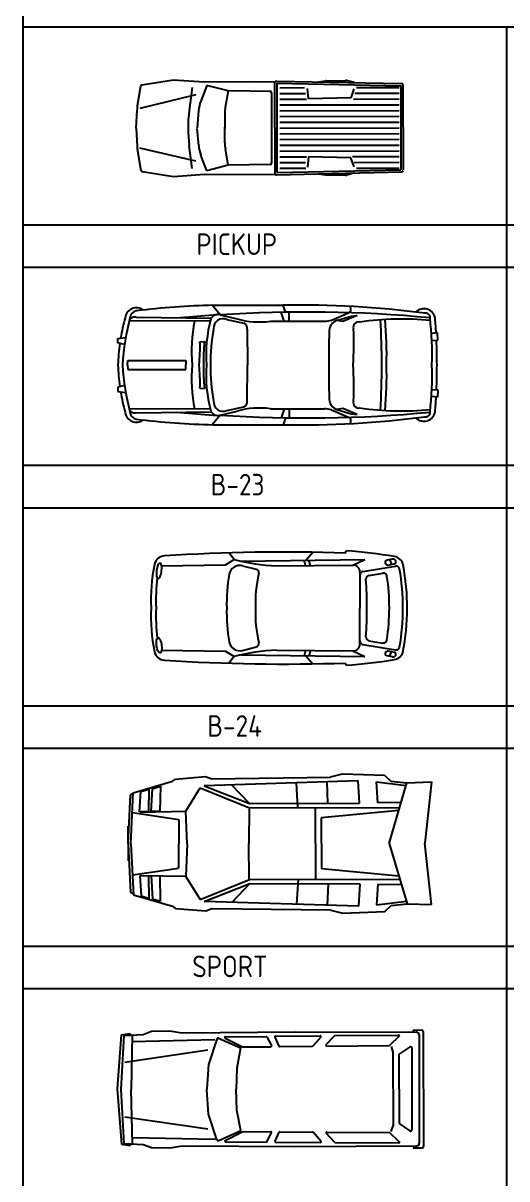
# Model space of a CAD drawing. Header units: millimetres. Extents: x 2198.5 to 2287.8, y 1208.8 to 1298.1.
# Drawn here: x 2198.46 to 2205.18, y 1251.77 to 1267.83 of the extents above; entities that cross this region are included whole.
import ezdxf

# ---------------------------------------------------------------- set-up
doc = ezdxf.new("R2010")
doc.units = ezdxf.units.MM
doc.layers.add('2', color=7, linetype='Continuous')
doc.layers.add('MOBITAS', color=5, linetype='Continuous')
doc.styles.add('ARCHQUICK', font='ARCHQUIK.SHX')

# ---------------------------------------------------------------- blocks, each defined once
blk = doc.blocks.new('PICKUP')
at = {"color": 70}
for p, q in [((0.079, 0.602), (0.516, 0.671)), ((0.516, 0.671), (0.944, 0.643)), ((0.944, 0.643), (1.567, 0.651)), ((1.567, 0.651), (1.926, 0.644)), ((1.928, -0.627), (1.926, 0.644)), ((1.947, 0.654), (3.683, 0.621)), ((2.533, 0.643), (2.627, 0.659)), ((2.636, 0.659), (2.906, 0.664)), ((3.031, 0.633), (2.922, 0.662)), ((0.016, 0.316), (0.063, 0.586)), ((0.774, 0.565), (0.733, 0.244)), ((0.978, 0.594), (0.896, 0.378)), ((1.276, 0.518), (0.978, 0.594)), ((1.275, 0.519), (1.236, 0.289)), ((1.876, 0.511), (1.275, 0.519)), ((1.877, 0.491), (1.879, -0.485)), ((1.956, 0.624), (3.673, 0.591)), ((1.958, -0.617), (1.956, 0.624)), ((1.994, 0.563), (2.335, 0.564)), ((1.995, 0.483), (2.349, 0.484)), ((2.391, 0.406), (2.377, 0.552)), ((3.022, 0.547), (2.978, 0.422)), ((3.037, 0.485), (3.651, 0.486)), ((3.057, 0.565), (3.651, 0.566)), ((3.673, 0.591), (3.675, -0.578)), ((3.703, 0.601), (3.705, -0.578)), ((0.827, 0.462), (0.049, 0.276)), ((1.995, 0.403), (2.362, 0.404)), ((1.995, 0.323), (3.652, 0.326)), ((2.978, 0.422), (2.391, 0.406)), ((3.017, 0.405), (3.652, 0.406)), ((0, 0), (0.01, 0.253)), ((0.866, 0.246), (0.847, 0.007)), ((1.229, 0.207), (1.23, -0.01)), ((1.995, 0.243), (3.652, 0.246)), ((1.995, 0.163), (3.652, 0.166)), ((0, 0), (0.01, -0.253)), ((1.23, -0.203), (1.23, 0.014)), ((1.995, 0.083), (3.652, 0.086)), ((1.995, 0.003), (3.652, 0.006)), ((0.867, -0.243), (0.847, -0.004)), ((1.996, -0.077), (3.652, -0.074)), ((1.996, -0.157), (3.653, -0.154)), ((0.017, -0.316), (0.065, -0.586)), ((0.828, -0.459), (0.05, -0.276)), ((0.776, -0.562), (0.734, -0.241)), ((1.276, -0.515), (1.237, -0.285)), ((1.996, -0.237), (3.653, -0.234)), ((1.996, -0.317), (3.653, -0.314)), ((0.98, -0.591), (0.897, -0.375)), ((1.996, -0.397), (2.364, -0.396)), ((1.996, -0.477), (2.35, -0.476)), ((2.393, -0.397), (2.379, -0.543)), ((2.979, -0.412), (2.393, -0.397)), ((3.024, -0.537), (2.979, -0.412)), ((3.005, -0.395), (3.653, -0.394)), ((3.025, -0.475), (3.653, -0.474)), ((0.081, -0.602), (0.518, -0.669)), ((0.518, -0.669), (0.947, -0.64)), ((0.947, -0.64), (1.569, -0.645)), ((1.278, -0.513), (0.98, -0.591)), ((1.859, -0.505), (1.276, -0.515)), ((1.569, -0.645), (1.934, -0.637)), ((1.949, -0.647), (3.685, -0.608)), ((1.958, -0.617), (3.675, -0.578)), ((1.996, -0.557), (2.357, -0.556)), ((2.536, -0.634), (2.63, -0.649)), ((3.033, -0.622), (2.925, -0.652)), ((3.059, -0.555), (3.653, -0.554)), ((2.639, -0.65), (2.908, -0.654))]:
    blk.add_line(p, q, dxfattribs=at)
for centre, radius, start, end in [((1.946, 0.634), 0.02, 88.9038, 180.1), ((2.637, 0.599), 0.06, 90.9398, 99.6481), ((2.907, 0.604), 0.06, 75.1266, 90.9398), ((0.082, 0.582), 0.02, 98.9162, 170.203), ((1.857, 0.491), 0.02, 0.0392, 89.1846), ((3.683, 0.601), 0.02, 0.1, 88.9038), ((1.344, 0.207), 0.48, 159.2096, 175.3601), ((0.489, 0.235), 0.48, 170.203, 177.8232), ((2.639, 0.005), 1.92, 172.8371, 187.3629), ((1.709, 0.21), 0.48, 170.4377, 180.3366), ((0.49, -0.233), 0.48, 182.3768, 189.997), ((1.345, -0.203), 0.48, 184.8399, 200.9904), ((1.71, -0.204), 0.48, 179.8634, 189.7623), ((0.085, -0.582), 0.02, 189.997, 261.2838), ((1.859, -0.485), 0.02, 271.0154, 0.1608), ((1.948, -0.627), 0.02, 180.1, 271.2962), ((3.685, -0.588), 0.02, 271.2962, 0.1), ((2.64, -0.59), 0.06, 260.5519, 269.2602), ((2.909, -0.594), 0.06, 269.2602, 285.0734)]:
    blk.add_arc(centre, radius, start, end, dxfattribs=at)
blk = doc.blocks.new('B-23')
at = {"layer": 'MOBITAS', "color": 5}
for p, q in [((1.419, 0.696), (1.31, 0.83)), ((1.324, 0.83), (2.292, 0.831)), ((2.33, 0.734), (2.297, 0.831)), ((0.254, 0.664), (1.297, 0.649)), ((0.814, 0.656), (1.38, 0.7)), ((1.419, 0.696), (1.483, 0.684)), ((1.483, 0.684), (1.655, 0.64)), ((2.311, 0.608), (2.266, 0.733)), ((2.381, 0.608), (2.381, 0.735)), ((2.967, 0.621), (3.203, 0.724)), ((3.056, 0.622), (3.241, 0.679)), ((3.324, 0.686), (3.126, 0.603)), ((3.203, 0.724), (3.21, 0.727)), ((3.241, 0.679), (3.324, 0.686)), ((1.285, 0.612), (0.156, 0.608)), ((1.515, 0.633), (1.751, 0.582)), ((1.795, 0.499), (1.802, 0)), ((2.12, 0.608), (2.872, 0.608)), ((3.126, 0.603), (3.041, 0.617)), ((0, 0.37), (0.108, 0.383)), ((0, 0.307), (0, 0.37)), ((1.14, 0.32), (1.203, 0.327)), ((4.438, 0.445), (4.356, 0.438)), ((4.361, 0.342), (4.445, 0.343)), ((4.445, 0.343), (4.438, 0.445)), ((0.093, 0.287), (0, 0.307)), ((0.133, 0), (0.14, 0.064)), ((0.133, 0), (0.14, -0.064)), ((0.14, 0.064), (0.943, 0.064)), ((0.943, 0.064), (0.943, 0)), ((0.943, -0.064), (0.943, 0)), ((1.795, -0.499), (1.802, 0)), ((0.14, -0.064), (0.943, -0.064)), ((0.093, -0.287), (0, -0.307)), ((0, -0.307), (0, -0.37)), ((1.14, -0.32), (1.203, -0.327)), ((0, -0.37), (0.108, -0.383)), ((4.438, -0.445), (4.356, -0.438)), ((4.361, -0.342), (4.445, -0.343)), ((4.445, -0.343), (4.438, -0.445)), ((1.285, -0.612), (0.156, -0.608)), ((1.483, -0.684), (1.655, -0.64)), ((1.515, -0.633), (1.751, -0.582)), ((2.12, -0.608), (2.872, -0.608)), ((2.311, -0.608), (2.266, -0.733)), ((2.381, -0.608), (2.381, -0.735)), ((2.967, -0.621), (3.203, -0.724)), ((3.126, -0.603), (3.041, -0.617)), ((3.056, -0.622), (3.241, -0.679)), ((3.324, -0.686), (3.126, -0.603)), ((0.254, -0.664), (1.297, -0.649)), ((0.814, -0.656), (1.38, -0.7)), ((1.419, -0.696), (1.31, -0.83)), ((1.419, -0.696), (1.483, -0.684)), ((2.33, -0.734), (2.297, -0.831)), ((3.203, -0.724), (3.21, -0.727)), ((3.241, -0.679), (3.324, -0.686)), ((1.324, -0.83), (2.292, -0.831))]:
    blk.add_line(p, q, dxfattribs=at)
for centre, radius, start, end in [((1.564, -9.803), 10.636, 91.2955, 97.0454), ((2.52, -12.48), 13.313, 82.4936, 90.9831), ((3.182, 0.776), 0.0563, 299.5219, 43.6046), ((2.886, -0.108), 2.888, 164.6367, 170.3733), ((3.516, -0.212), 3.459, 165.2332, 176.4816), ((0.256, 0.639), 0.156, 52.8581, 173.4573), ((0.232, 0.588), 0.0786, 73.3995, 165.3038), ((0.271, 0.651), 0.102, 96.4038, 169.8383), ((1.389, 0.594), 0.107, 73.4427, 154.7288), ((1.463, 0.51), 0.134, 67.3051, 184.6599), ((2.623, -17.373), 18.109, 84.5709, 93.8099), ((4.25, 0.623), 0.159, 9.1272, 135.5668), ((4.276, 0.66), 0.0607, 354.8006, 105.3921), ((0.092, 0.157), 4.273, 357.8916, 6.6887), ((-3.163, 0.018), 7.596, 3.2087, 4.7603), ((3.219, 0.194), 2.196, 169.0549, 185.0804), ((3.121, 0.135), 1.897, 164.591, 184.0895), ((3.737, 0.036), 2.451, 169.1132, 180.8384), ((1.966, 1.778), 1.18, 254.7383, 277.4965), ((1.722, 0.514), 0.0742, 348.8582, 67.5683), ((2.655, 2.509), 1.913, 276.4988, 279.3822), ((3.091, 0.468), 0.157, 102.7205, 186.8361), ((0, 0.29), 3.279, 354.9328, 3.6943), ((3.344, 0.524), 0.0748, 75.9212, 197.8119), ((3.942, -3.451), 4.089, 84.4061, 98.1463), ((-11.183, -0.165), 14.852, 0.6357, 3.0564), ((-1.611, 0.143), 5.345, 358.4675, 5.2406), ((3.215, 0.089), 2.026, 173.2657, 182.5251), ((10.798, 0.132), 7.869, 177.6837, 180.958), ((-3.163, 0.018), 7.596, 359.8631, 2.4491), ((2.886, -0.108), 2.888, 171.8524, 177.8499), ((-0.763, 0.236), 1.905, 352.8952, 2.5486), ((2.886, 0.108), 2.888, 182.1501, 188.1476), ((3.219, -0.194), 2.196, 174.9196, 190.9451), ((-0.763, -0.236), 1.905, 357.4514, 7.1048), ((3.215, -0.089), 2.026, 177.4749, 186.7343), ((3.121, -0.135), 1.897, 175.9105, 195.409), ((3.737, -0.036), 2.451, 179.1616, 190.8868), ((10.798, -0.132), 7.869, 179.042, 182.3163), ((0, -0.29), 3.279, 356.3057, 5.0672), ((-1.611, -0.143), 5.345, 354.7594, 1.5325), ((0.092, -0.157), 4.273, 353.3113, 2.1084), ((-3.163, -0.018), 7.596, 357.5509, 0.1369), ((3.516, 0.212), 3.459, 183.5184, 194.7668), ((-11.183, 0.165), 14.852, 356.9436, 359.3643), ((2.886, 0.108), 2.888, 189.6267, 195.3633), ((3.091, -0.468), 0.157, 173.1639, 257.2795), ((-3.163, -0.018), 7.596, 355.2397, 356.7913), ((0.232, -0.588), 0.0786, 194.6962, 286.6005), ((1.389, -0.594), 0.107, 205.2712, 286.5573), ((1.463, -0.51), 0.134, 175.3401, 292.6949), ((1.966, -1.778), 1.18, 82.5035, 105.2617), ((1.722, -0.514), 0.0742, 292.4317, 11.1418), ((2.655, -2.509), 1.913, 80.6178, 83.5012), ((3.344, -0.524), 0.0748, 162.1881, 284.0788), ((3.942, 3.451), 4.089, 261.8537, 275.5939), ((0.256, -0.639), 0.156, 186.5427, 307.1419), ((0.271, -0.651), 0.102, 190.1617, 263.5962), ((1.564, 9.803), 10.636, 262.9546, 268.7045), ((2.623, 17.373), 18.109, 266.1901, 275.4291), ((2.52, 12.48), 13.313, 269.0169, 277.5064), ((3.182, -0.776), 0.0563, 316.3954, 60.4781), ((4.25, -0.623), 0.159, 224.4332, 350.8728), ((4.276, -0.66), 0.0607, 254.6079, 5.1994)]:
    blk.add_arc(centre, radius, start, end, dxfattribs=at)
blk = doc.blocks.new('B-24')
at = {"layer": 'MOBITAS', "color": 5}
for p, q in [((1.032, 0.598), (1.154, 0.674)), ((1.154, 0.674), (1.081, 0.766)), ((1.246, 0.651), (2.97, 0.674)), ((2.147, 0.589), (2.125, 0.663)), ((2.152, 0.663), (2.249, 0.775)), ((2.214, 0.59), (2.191, 0.664)), ((2.698, 0.764), (2.714, 0.794)), ((2.801, 0.597), (2.97, 0.674)), ((3.354, 0.679), (3.275, 0.663)), ((3.315, 0.671), (3.342, 0.606)), ((3.391, 0.664), (3.382, 0.673)), ((0.147, 0.584), (1.032, 0.598)), ((1.272, 0.588), (1.461, 0.538)), ((1.744, 0.584), (2.801, 0.597)), ((2.902, 0.497), (2.902, 0)), ((2.944, 0.508), (3.395, 0.582)), ((3.027, 0.454), (3.219, 0.486)), ((3.26, 0.613), (3.267, 0.606)), ((3.295, 0.597), (3.377, 0.612)), ((2.902, -0.497), (2.902, 0)), ((3.027, -0.454), (3.219, -0.486)), ((0.147, -0.584), (1.032, -0.598)), ((1.032, -0.598), (1.154, -0.674)), ((1.272, -0.588), (1.461, -0.538)), ((1.744, -0.584), (2.801, -0.597)), ((2.147, -0.589), (2.125, -0.663)), ((2.214, -0.59), (2.191, -0.664)), ((2.801, -0.597), (2.97, -0.674)), ((2.944, -0.508), (3.395, -0.582)), ((3.26, -0.613), (3.267, -0.606)), ((3.295, -0.597), (3.377, -0.612)), ((3.315, -0.671), (3.342, -0.606)), ((1.154, -0.674), (1.081, -0.766)), ((1.246, -0.651), (2.97, -0.674)), ((2.152, -0.663), (2.249, -0.775)), ((2.698, -0.764), (2.714, -0.794)), ((3.354, -0.679), (3.275, -0.663)), ((3.391, -0.664), (3.382, -0.673))]:
    blk.add_line(p, q, dxfattribs=at)
for points in [[(0.076, 0.522), (0.074, 0.478, 0.045454), (0.077, 0.445, 0.088369), (0.088, 0.417), (0.098, 0.411), (0.109, 0.415, 0.088369), (0.126, 0.439, 0.045454), (0.138, 0.469), (0.146, 0.513), (0.149, 0.557, 0.045454), (0.146, 0.589, 0.088369), (0.135, 0.617), (0.125, 0.623), (0.114, 0.62, 0.088369), (0.096, 0.595, 0.045454), (0.085, 0.565)], [(0.076, -0.522), (0.074, -0.478, -0.045454), (0.077, -0.445, -0.088369), (0.088, -0.417), (0.098, -0.411), (0.109, -0.415, -0.088369), (0.126, -0.439, -0.045454), (0.138, -0.469), (0.146, -0.513), (0.149, -0.557, -0.045454), (0.146, -0.589, -0.088369), (0.135, -0.617), (0.125, -0.623), (0.114, -0.62, -0.088369), (0.096, -0.595, -0.045454), (0.085, -0.565)]]:
    blk.add_lwpolyline(points, format="xyb", close=True, dxfattribs=at)
for centre, radius, start, end in [((0.194, 0.575), 0.15, 93.6823, 168.5971), ((1.849, -25.133), 25.911, 88.1207, 93.6823), ((1.86, 3.304), 2.722, 254.9772, 267.5573), ((2.23, -6.17), 6.981, 80.5156, 86.0305), ((3.283, 0.634), 0.03, 104.695, 222.5908), ((3.362, 0.65), 0.03, 48.5929, 104.695), ((3.371, 0.642), 0.03, 281.9593, 48.5929), ((3.356, 0.568), 0.15, 11.6657, 80.5156), ((2.504, 0.109), 2.507, 168.5971, 182.4826), ((1.233, 0.443), 0.15, 75.0973, 169.4371), ((1.449, 0.49), 0.0491, 346.6777, 75.0973), ((2.802, 0.497), 0.1, 0, 90.7347), ((2.952, 0.459), 0.05, 99.2869, 180), ((3.228, 0.437), 0.05, 8.578, 99.2869), ((3.289, 0.627), 0.03, 222.5908, 281.9593), ((3.403, 0.533), 0.05, 9.8547, 99.2869), ((0.351, 0.003), 3.148, 350.0472, 9.8547), ((0.351, 0.003), 3.207, 348.9314, 10.6976), ((2.504, 0.109), 2.437, 172.6874, 182.4826), ((3.182, 0.08), 2.132, 169.4371, 182.1514), ((3.182, 0.08), 1.732, 166.6777, 182.6489), ((3.035, 0.405), 0.05, 99.2869, 184.2992), ((-1.749, 0.045), 4.747, 359.4519, 4.2992), ((0.351, 0.003), 2.959, 351.3175, 8.578), ((2.504, -0.109), 2.507, 177.5174, 191.4029), ((2.504, -0.109), 2.437, 177.5174, 187.3126), ((3.182, -0.08), 2.132, 177.8486, 190.5629), ((3.182, -0.08), 1.732, 177.3511, 193.3223), ((-1.749, -0.045), 4.747, 355.7008, 0.5481), ((1.233, -0.443), 0.15, 190.5629, 284.9027), ((1.449, -0.49), 0.0491, 284.9027, 13.3223), ((2.952, -0.459), 0.05, 180, 260.7131), ((3.035, -0.405), 0.05, 175.7008, 260.7131), ((3.227, -0.436), 0.05, 260.7131, 351.3175), ((0.194, -0.575), 0.15, 191.4029, 266.3177), ((1.86, -3.304), 2.722, 92.4427, 105.0228), ((2.802, -0.497), 0.1, 269.2653, 360), ((3.283, -0.634), 0.03, 137.4092, 255.305), ((3.289, -0.627), 0.03, 78.0407, 137.4092), ((3.371, -0.642), 0.03, 311.4071, 78.0407), ((3.356, -0.568), 0.15, 279.4844, 348.3343), ((3.403, -0.533), 0.05, 260.7131, 350.0472), ((1.849, 25.133), 25.911, 266.3177, 271.8793), ((2.23, 6.17), 6.981, 273.9695, 279.4844), ((3.362, -0.65), 0.03, 255.305, 311.4071)]:
    blk.add_arc(centre, radius, start, end, dxfattribs=at)
blk = doc.blocks.new('SPORT')
at = {"color": 1}
for p, q in [((2.812, 0.937), (2.979, 0.978)), ((2.979, 0.978), (3.563, 0.96)), ((0.071, 0.713), (0.616, 0.875)), ((0.34, 0.77), (0.45, 0.805)), ((0.45, 0.805), (0.444, 0.456)), ((0.616, 0.875), (0.658, 0.904)), ((0.658, 0.904), (1.076, 0.941)), ((3.197, 0.881), (1.057, 0.811)), ((1.057, 0.811), (1.689, 0.564)), ((1.076, 0.941), (1.163, 0.907)), ((1.163, 0.907), (2.814, 0.931)), ((1.689, 0.564), (1.439, 0.826)), ((2.36, 0.506), (2.339, 0.85)), ((2.777, 0.57), (2.765, 0.866)), ((3.217, 0.571), (3.197, 0.881)), ((3.47, 0.576), (3.45, 0.864)), ((3.45, 0.864), (3.865, 0.814)), ((3.563, 0.96), (3.651, 0.875)), ((3.628, 0.011), (3.875, 0.851)), ((3.651, 0.875), (3.875, 0.851)), ((3.875, 0.851), (4.214, 0.865)), ((4.214, 0.865), (4.122, 0.012)), ((0, 0.009), (0.033, 0.683)), ((0.071, 0.698), (0.033, 0.683)), ((0.037, 0.005), (0.071, 0.713)), ((0.161, 0.449), (0.179, 0.73)), ((0.179, 0.73), (0.291, 0.765)), ((0.291, 0.765), (0.286, 0.453)), ((0.32, 0.452), (0.34, 0.77)), ((0.804, 0.46), (1, 0.781)), ((1, 0.781), (1.687, 0.504)), ((1.683, 0.504), (1.678, 0.008)), ((1.683, 0.504), (3.775, 0.508)), ((1.689, 0.564), (3.217, 0.571)), ((2.607, -0.488), (2.605, 0.506)), ((3.469, 0.578), (3.796, 0.582)), ((0.063, 0.438), (0.705, 0.343)), ((0.286, 0.453), (0.161, 0.449)), ((0.167, 0.446), (0.813, 0.459)), ((0.444, 0.456), (0.32, 0.452)), ((0.705, 0.343), (0.702, -0.332)), ((0.82, 0.006), (0.804, 0.46)), ((3.762, 0.466), (2.685, 0.364)), ((2.685, 0.364), (2.686, -0.345)), ((0, 0.009), (0, 0.25)), ((0, 0.009), (0, -0.231)), ((0, 0), (0.035, -0.674)), ((0.037, 0.005), (0.074, -0.704)), ((0.82, 0.006), (0.805, -0.448)), ((1.684, -0.489), (1.678, 0.008)), ((3.628, 0.011), (3.878, -0.828)), ((4.217, -0.84), (4.122, 0.012)), ((0.065, -0.428), (0.702, -0.332)), ((0.287, -0.443), (0.163, -0.439)), ((0.163, -0.439), (0.181, -0.72)), ((0.169, -0.436), (0.814, -0.447)), ((0.294, -0.755), (0.287, -0.443)), ((0.321, -0.442), (0.342, -0.76)), ((0.446, -0.446), (0.321, -0.442)), ((0.453, -0.794), (0.446, -0.446)), ((0.805, -0.448), (1.002, -0.768)), ((3.764, -0.444), (2.686, -0.345)), ((1.002, -0.768), (1.689, -0.489)), ((1.059, -0.798), (1.691, -0.548)), ((1.691, -0.548), (1.441, -0.811)), ((1.684, -0.489), (3.776, -0.485)), ((1.691, -0.548), (3.219, -0.551)), ((2.362, -0.488), (2.342, -0.833)), ((2.779, -0.551), (2.768, -0.847)), ((3.219, -0.551), (3.2, -0.861)), ((3.472, -0.555), (3.453, -0.843)), ((3.471, -0.556), (3.798, -0.56)), ((0.073, -0.689), (0.035, -0.674)), ((0.074, -0.704), (0.619, -0.863)), ((0.181, -0.72), (0.294, -0.755)), ((0.342, -0.76), (0.453, -0.794)), ((3.2, -0.861), (1.059, -0.798)), ((3.453, -0.843), (3.867, -0.791)), ((0.619, -0.863), (0.661, -0.893)), ((0.661, -0.893), (1.079, -0.928)), ((1.079, -0.928), (1.166, -0.893)), ((1.166, -0.893), (2.817, -0.912)), ((2.815, -0.918), (2.982, -0.958)), ((2.982, -0.958), (3.567, -0.938)), ((3.567, -0.938), (3.654, -0.853)), ((3.654, -0.853), (3.878, -0.828)), ((3.878, -0.828), (4.217, -0.84))]:
    blk.add_line(p, q, dxfattribs=at)
blk = doc.blocks.new('VAGONETA')
at = {"color": 5}
for p, q in [((0.475, 0.802), (0.73, 0.806)), ((0.73, 0.806), (0.897, 0.781)), ((4.109, 0.819), (4.23, 0.82)), ((4.12, 0.791), (4.109, 0.819)), ((0.053, 0.752), (0, 0)), ((0.089, 0.744), (0.047, -0.007)), ((0.053, 0.752), (0.174, 0.772)), ((0.089, 0.744), (0.358, 0.758)), ((0.174, 0.772), (0.19, 0.752)), ((0.207, 0.751), (0.191, -0.006)), ((0.204, 0.662), (1.356, 0.689)), ((0.358, 0.758), (0.475, 0.802)), ((0.897, 0.781), (2.475, 0.795)), ((1.381, 0.694), (1.268, 0.34)), ((1.408, 0.706), (1.712, 0.57)), ((1.497, 0.707), (1.74, 0.584)), ((1.502, 0.726), (2.066, 0.731)), ((2.075, 0.726), (2.141, 0.603)), ((2.188, 0.718), (2.246, 0.595)), ((2.197, 0.733), (2.818, 0.739)), ((2.475, 0.795), (4.153, 0.791)), ((2.826, 0.722), (2.716, 0.597)), ((3.015, 0.738), (2.899, 0.613)), ((3.022, 0.741), (3.908, 0.75)), ((3.915, 0.732), (3.78, 0.605)), ((4.192, 0.752), (4.195, -0.751)), ((4.25, 0.801), (4.253, -0.799)), ((0.105, 0.372), (1.256, 0.546)), ((1.712, 0.57), (1.659, 0.288)), ((1.74, 0.584), (2.133, 0.588)), ((2.255, 0.589), (2.709, 0.594)), ((2.907, 0.596), (3.78, 0.605)), ((3.804, 0.59), (3.829, 0.512)), ((3.829, 0.512), (3.831, -0.512)), ((3.912, 0.48), (4.063, 0.582)), ((4.096, -0.564), (4.094, 0.565)), ((1.268, 0.34), (1.242, -0.004)), ((3.912, 0.48), (3.914, -0.479)), ((1.659, 0.288), (1.649, -0.003)), ((0, 0), (0.056, -0.765)), ((0.047, -0.007), (0.092, -0.757)), ((0.209, -0.764), (0.191, -0.006)), ((1.269, -0.348), (1.242, -0.005)), ((1.66, -0.295), (1.649, -0.004)), ((1.714, -0.577), (1.66, -0.295)), ((0.106, -0.385), (1.258, -0.555)), ((1.383, -0.702), (1.269, -0.348)), ((3.914, -0.479), (4.065, -0.58)), ((1.41, -0.714), (1.714, -0.577)), ((1.5, -0.715), (1.742, -0.591)), ((1.742, -0.591), (2.135, -0.594)), ((2.078, -0.732), (2.143, -0.608)), ((2.191, -0.724), (2.248, -0.6)), ((2.257, -0.594), (2.711, -0.598)), ((2.828, -0.725), (2.719, -0.601)), ((3.018, -0.74), (2.901, -0.616)), ((2.909, -0.599), (3.782, -0.605)), ((3.917, -0.732), (3.782, -0.605)), ((3.806, -0.59), (3.831, -0.512)), ((0.056, -0.765), (0.176, -0.785)), ((0.092, -0.757), (0.36, -0.77)), ((0.176, -0.785), (0.192, -0.765)), ((0.206, -0.675), (1.359, -0.697)), ((0.36, -0.77), (0.477, -0.813)), ((0.733, -0.816), (0.9, -0.791)), ((0.9, -0.791), (2.478, -0.799)), ((1.504, -0.734), (2.069, -0.737)), ((2.2, -0.738), (2.821, -0.742)), ((2.478, -0.799), (4.155, -0.79)), ((3.025, -0.743), (3.91, -0.749)), ((4.122, -0.79), (4.112, -0.818)), ((0.477, -0.813), (0.733, -0.816)), ((4.112, -0.818), (4.233, -0.818))]:
    blk.add_line(p, q, dxfattribs=at)
for centre, radius, start, end in [((4.23, 0.8), 0.02, 2.6283, 90.4442), ((1.4, 0.688), 0.02, 65.8961, 162.3571), ((1.502, 0.716), 0.01, 90.57, 243.1618), ((2.067, 0.721), 0.01, 28.1234, 90.57), ((2.197, 0.723), 0.01, 90.57, 204.9676), ((2.818, 0.729), 0.01, 318.7635, 90.57), ((3.023, 0.731), 0.01, 90.57, 137.128), ((3.908, 0.74), 0.01, 313.3255, 90.57), ((4.152, 0.751), 0.04, 1.6342, 89.8858), ((2.133, 0.598), 0.01, 270.5955, 28.1234), ((2.255, 0.599), 0.01, 204.9676, 270.5955), ((2.709, 0.604), 0.01, 270.5955, 318.7635), ((2.907, 0.606), 0.01, 137.128, 270.5955), ((4.074, 0.565), 0.02, 0.1, 124.0199), ((0.201, -0.006), 0.01, 178.8004, 181.3996), ((1.252, -0.004), 0.01, 175.6855, 184.5145), ((1.659, -0.004), 0.01, 178.091, 182.109), ((2.135, -0.604), 0.01, 332.0766, 89.6045), ((2.257, -0.604), 0.01, 89.6045, 155.2324), ((2.711, -0.608), 0.01, 41.4365, 89.6045), ((2.909, -0.609), 0.01, 89.6045, 223.072), ((4.076, -0.564), 0.02, 236.1801, 0.1), ((1.402, -0.696), 0.02, 197.8429, 294.3039), ((1.504, -0.724), 0.01, 117.0382, 269.63), ((2.069, -0.727), 0.01, 269.63, 332.0766), ((2.2, -0.728), 0.01, 155.2324, 269.63), ((2.821, -0.732), 0.01, 269.63, 41.4365), ((3.025, -0.733), 0.01, 223.072, 269.63), ((3.911, -0.739), 0.01, 269.63, 46.8745), ((4.155, -0.75), 0.04, 270.3142, 358.5658), ((4.233, -0.798), 0.02, 269.7558, 357.5717)]:
    blk.add_arc(centre, radius, start, end, dxfattribs=at)

msp = doc.modelspace()

# ---------------------------------------------------------------- linework, layer by layer
at = {"layer": '2', "color": 4}
for p, q in [((2198.463, 1267.781), (2198.463, 1297.853)), ((2198.463, 1267.781), (2205.183, 1267.781)), ((2198.463, 1237.709), (2198.463, 1267.781)), ((2198.463, 1267.781), (2201.823, 1267.781)), ((2201.823, 1267.781), (2205.183, 1267.781)), ((2205.183, 1267.781), (2211.903, 1267.781)), ((2205.183, 1237.709), (2205.183, 1267.781)), ((2198.463, 1265.03), (2205.183, 1265.03)), ((2205.183, 1265.03), (2211.903, 1265.03)), ((2198.463, 1264.44), (2205.183, 1264.44)), ((2205.183, 1264.44), (2211.903, 1264.44)), ((2198.463, 1261.688), (2205.183, 1261.688)), ((2205.183, 1261.688), (2211.903, 1261.688)), ((2198.463, 1261.099), (2205.183, 1261.099)), ((2205.183, 1261.099), (2211.903, 1261.099)), ((2198.463, 1258.347), (2205.183, 1258.347)), ((2205.183, 1258.347), (2211.903, 1258.347)), ((2198.463, 1257.757), (2205.183, 1257.757)), ((2205.183, 1257.757), (2211.903, 1257.757)), ((2198.463, 1255.006), (2205.183, 1255.006)), ((2205.183, 1255.006), (2211.903, 1255.006)), ((2198.463, 1254.416), (2205.183, 1254.416)), ((2205.183, 1254.416), (2211.903, 1254.416))]:
    msp.add_line(p, q, dxfattribs=at)

# ---------------------------------------------------------------- block references
for name, p in [('B-23', (2199.779, 1263.082)), ('B-24', (2200.24, 1259.705))]:
    msp.add_blockref(name, p)
at = {"layer": '2'}
for name, p in [('PICKUP', (2200.035, 1266.372)), ('SPORT', (2199.92, 1256.424)), ('VAGONETA', (2199.771, 1253.022))]:
    msp.add_blockref(name, p, dxfattribs=at)

# ---------------------------------------------------------------- texts
at = {"layer": '2', "style": 'ARCHQUICK'}
for s, p in [('PICKUP', (2200.871, 1264.61)), ('B-23', (2201.069, 1261.269)), ('B-24', (2201.022, 1257.916)), ('SPORT', (2200.812, 1254.575))]:
    msp.add_text(s, height=0.3, dxfattribs=at).set_placement(p)

doc.saveas('drawing.dxf')
